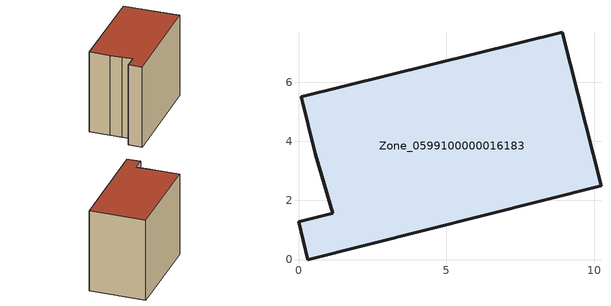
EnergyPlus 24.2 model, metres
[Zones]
Zone_0599100000016183
 floor ground (C_G): 8.92,7.68 10.23,2.5 0.32,0 0,1.27 1.16,1.56 0.87,2.55 0.56,3.57 0.1,5.51 z0
 wall outside (C_F): 1.16,1.56 0,1.27 0.32,0 10.23,2.5 8.92,7.68 0.1,5.51 0.56,3.57 0.87,2.55 1.16,1.56 z0:8.1
 roof outside (C_R): 10.23,2.5 8.92,7.68 0.1,5.51 0.56,3.57 0.87,2.55 1.16,1.56 0,1.27 0.32,0 z8.1
[BUILDING]
Pand.0599100000016183: North Axis=0; Terrain=City; Loads Convergence Tolerance Value=0.04; Temperature Convergence Tolerance Value=0.4; Solar Distribution=FullExterior; Maximum Number of Warmup Days=25; Minimum Number of Warmup Days=1
[Site:Location]
Rotterdam.The.Hague.AP_ZH_NLD Design_Conditions: Latitude=51.96; Longitude=4.45; Time Zone=1; Elevation=-4.5
[SITE:GROUNDTEMPERATURE:BUILDINGSURFACE]
18, 18, 18, 18, 18, 18, 18, 18, 18, 18, 18, 18
[MATERIAL] Thermal Absorptance=0.9; Solar Absorptance=0.7; Visible Absorptance=0.7
Name | Roughness | Thickness | Conductivity | Density | Specific Heat
G.TI.1975-1991 | MediumSmooth | 0.15 | 0.288461 | 540 | 1210
F.TI.1975-1991 | Rough | 0.3 | 0.230769 | 1920 | 840
R.TI.1975-1991 | MediumRough | 0.2 | 0.153846 | 1500 | 1000
[CONSTRUCTION]
C_G: G.TI.1975-1991
C_F: F.TI.1975-1991
C_R: R.TI.1975-1991
[ZONE]
Zone_0599100000016183: Type=1; Multiplier=1; Ceiling Height=Autocalculate; Volume=Autocalculate; Floor Area=autocalculate; Part of Total Floor Area=Yes
[ZONEINFILTRATION:DESIGNFLOWRATE]
Infil_Zone_0599100000016183: Zone or ZoneList or Space or SpaceList=Zone_0599100000016183; Schedule=AlwaysOn; Design Flow Rate Calculation Method=Flow/Area; Flow Rate per Floor Area=0.003; Constant Term Coefficient=1; Temperature Term Coefficient=0; Velocity Term Coefficient=0; Velocity Squared Term Coefficient=0
[HVACTEMPLATE:ZONE:IDEALLOADSAIRSYSTEM]
Zone_0599100000016183: Maximum Heating Supply Air Temperature=50; Minimum Cooling Supply Air Temperature=13; Maximum Heating Supply Air Humidity Ratio=0.0156; Minimum Cooling Supply Air Humidity Ratio=0.0077; Heating Limit=NoLimit; Cooling Limit=NoLimit; Dehumidification Control Type=ConstantSensibleHeatRatio; Cooling Sensible Heat Ratio=0.7; Dehumidification Setpoint=60; Humidification Control Type=None; Humidification Setpoint=30; Outdoor Air Method=None; Outdoor Air Flow Rate per Person=0.00944; Outdoor Air Flow Rate per Zone Floor Area=0; Outdoor Air Flow Rate per Zone=0; Demand Controlled Ventilation Type=None; Outdoor Air Economizer Type=NoEconomizer; Heat Recovery Type=None; Sensible Heat Recovery Effectiveness=0.7; Latent Heat Recovery Effectiveness=0.65
[ZONECONTROL:THERMOSTAT]
ThermostatControl_Zone_0599100000016183: Zone or ZoneList=Zone_0599100000016183; Control Type Schedule=DualSetpointControlType; Control 1=Thermostat_Zone_0599100000016183; Temperature Difference Between Cutout And Setpoint=0
[THERMOSTATSETPOINT:DUALSETPOINT]
Thermostat_Zone_0599100000016183: Heating Setpoint Temperature Schedule=HeatingSetpoint_Zone_0599100000016183; Cooling Setpoint Temperature Schedule=CoolingSetpoint_Zone_0599100000016183
[SCHEDULE:COMPACT]
HeatingSetpoint_Zone_0599100000016183: Through: 12/31, For: AllDays, Until: 24:00, 21
CoolingSetpoint_Zone_0599100000016183: Through: 12/31, For: AllDays, Until: 24:00, 24
DualSetpointControlType: Through: 12/31, For: AllDays, Until: 24:00, 4
AlwaysOn: Through: 12/31, For: AllDays, Until: 24:00, 1
